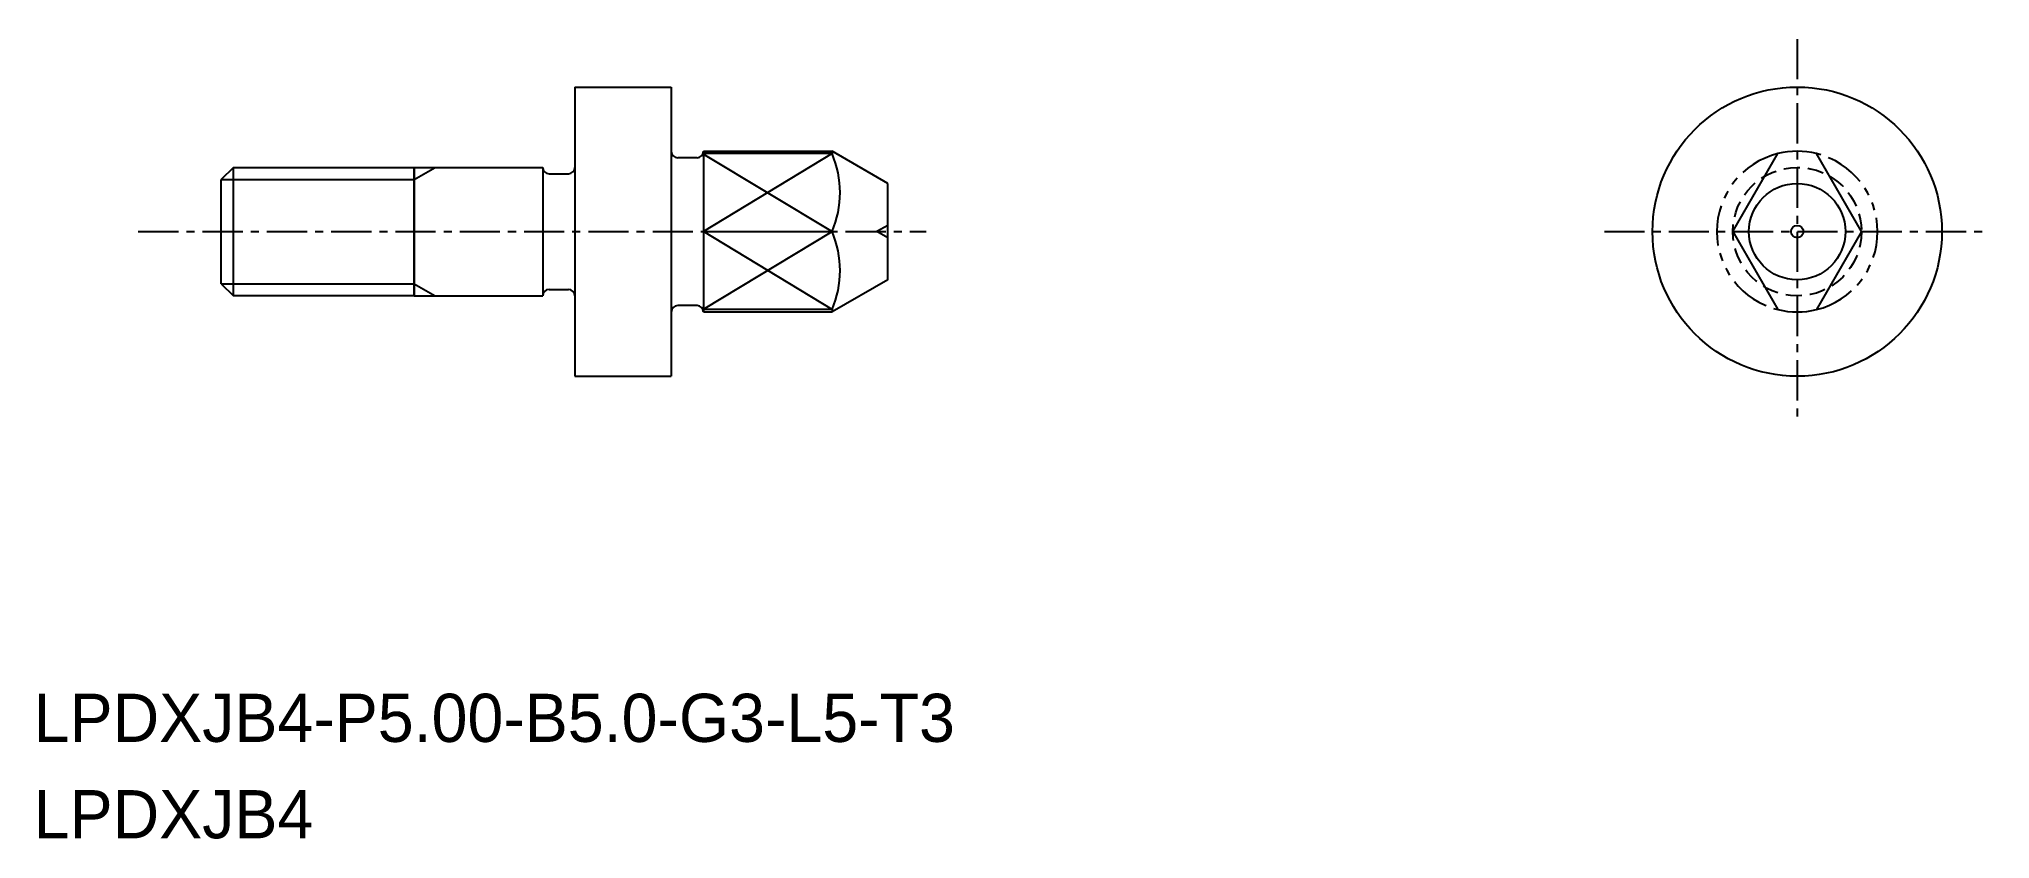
# Model space of a CAD drawing. Extents: x -1723.3 to -1662.6, y -547.6 to -522.7.
import ezdxf

# ---------------------------------------------------------------- set-up
doc = ezdxf.new("R2010")
doc.units = 0
for name, pattern in [('CENTER', [2, 1.25, -0.25, 0.25, -0.25]), ('DASHED', [0.75, 0.5, -0.25]), ('PHANTOM', [2.5, 1.25, -0.25, 0.25, -0.25, 0.25, -0.25])]:
    doc.linetypes.add(name, pattern=pattern)
doc.layers.get('0').update_dxf_attribs({"linetype": 'CONTINUOUS'})
doc.layers.add('CENTER', color=1, linetype='CENTER')

msp = doc.modelspace()

# ---------------------------------------------------------------- linework, layer by layer
at = {"color": 7, "linetype": 'CONTINUOUS'}
for p, q in [((-1706.597, -524.198), (-1706.597, -533.198)), ((-1706.597, -524.198), (-1703.597, -524.198)), ((-1717.218, -526.698), (-1717.597, -527.077)), ((-1717.218, -526.698), (-1711.597, -526.698)), ((-1717.218, -530.698), (-1717.218, -526.698)), ((-1711.597, -530.698), (-1711.597, -526.698)), ((-1711.597, -526.698), (-1707.597, -526.698)), ((-1711.597, -526.698), (-1711.597, -530.698)), ((-1707.597, -526.698), (-1707.597, -530.698)), ((-1702.797, -526.398), (-1703.397, -526.398)), ((-1702.597, -526.198), (-1698.597, -526.198)), ((-1702.597, -526.198), (-1702.597, -531.198)), ((-1670.579, -528.698), (-1669.178, -526.271)), ((-1666.577, -528.698), (-1667.978, -526.271)), ((-1717.597, -530.319), (-1717.597, -527.077)), ((-1707.397, -526.898), (-1706.797, -526.898)), ((-1702.597, -528.698), (-1698.597, -528.698)), ((-1670.579, -528.698), (-1669.178, -531.124)), ((-1666.577, -528.698), (-1667.978, -531.124)), ((-1717.597, -530.319), (-1717.218, -530.698)), ((-1711.597, -530.698), (-1717.218, -530.698)), ((-1711.597, -530.698), (-1707.597, -530.698)), ((-1707.397, -530.498), (-1706.797, -530.498)), ((-1702.797, -530.998), (-1703.397, -530.998)), ((-1702.597, -531.198), (-1698.597, -531.198)), ((-1706.597, -533.198), (-1703.597, -533.198))]:
    msp.add_line(p, q, dxfattribs=at)
at = {"linetype": 'CONTINUOUS'}
for p, q in [((-1703.597, -524.198), (-1703.597, -533.198)), ((-1698.597, -526.271), (-1702.597, -526.271)), ((-1698.597, -526.198), (-1698.597, -526.271)), ((-1696.865, -527.198), (-1698.597, -526.198)), ((-1696.865, -530.198), (-1696.865, -527.198)), ((-1696.865, -530.198), (-1698.597, -531.198)), ((-1698.597, -531.124), (-1702.597, -531.124)), ((-1698.597, -531.124), (-1698.597, -531.198))]:
    msp.add_line(p, q, dxfattribs=at)
at = {"color": 3, "linetype": 'CONTINUOUS'}
for p, q in [((-1711.597, -527.077), (-1710.941, -526.698)), ((-1698.597, -526.271), (-1702.597, -528.698)), ((-1702.597, -526.282), (-1698.597, -528.698)), ((-1717.597, -527.077), (-1711.597, -527.077)), ((-1698.597, -531.124), (-1702.597, -528.698)), ((-1702.597, -531.113), (-1698.597, -528.698)), ((-1717.597, -530.319), (-1711.597, -530.319)), ((-1711.597, -530.319), (-1710.941, -530.698))]:
    msp.add_line(p, q, dxfattribs=at)
at = {"color": 3}
for p in [(-1696.865, -528.506), (-1696.865, -528.89)]:
    msp.add_line(p, (-1697.204, -528.698), dxfattribs=at)
at = {"linetype": 'CONTINUOUS'}
for radius in [4.5, 1.5]:
    msp.add_circle((-1668.578, -528.698), radius, dxfattribs=at)
at = {"color": 3, "linetype": 'DASHED'}
msp.add_circle((-1668.578, -528.698), 2, dxfattribs=at)
msp.add_circle((-1668.578, -528.698), 0.192)
at = {"color": 7, "linetype": 'CONTINUOUS'}
for centre, start, end in [((-1707.397, -526.698), 180, 270), ((-1706.797, -526.698), 270, 0), ((-1703.397, -526.198), 180, 270), ((-1702.797, -526.198), 270, 0), ((-1707.397, -530.698), 90, 180), ((-1706.797, -530.698), 0, 90), ((-1703.397, -531.198), 90, 180), ((-1702.797, -531.198), 0, 90)]:
    msp.add_arc(centre, 0.2, start, end, dxfattribs=at)
at = {"linetype": 'CONTINUOUS'}
for centre, start, end in [((-1701.435, -527.484), 336.84897, 23.15145), ((-1701.435, -529.911), 336.84873, 23.15121)]:
    msp.add_arc(centre, 3.086, start, end, dxfattribs=at)
at = {"color": 3, "linetype": 'PHANTOM'}
for start, end in [(103.88654, 256.11346), (283.88654, 76.11346)]:
    msp.add_arc((-1668.578, -528.698), 2.5, start, end, dxfattribs=at)
for start, end in [(76.11346, 103.88654), (256.11346, 283.88654)]:
    msp.add_arc((-1668.578, -528.698), 2.5, start, end)
at = {"layer": 'CENTER', "color": 1, "linetype": 'CENTER'}
for p, q in [((-1668.578, -522.703), (-1668.578, -534.693)), ((-1720.177, -528.698), (-1695.67, -528.698)), ((-1674.573, -528.698), (-1662.583, -528.698))]:
    msp.add_line(p, q, dxfattribs=at)

# ---------------------------------------------------------------- texts
for s, p in [('LPDXJB4-P5.00-B5.0-G3-L5-T3', (-1723.428, -544.58)), ('LPDXJB4', (-1723.428, -547.58))]:
    msp.add_text(s, height=1.5).set_placement(p)

doc.saveas('drawing.dxf')
